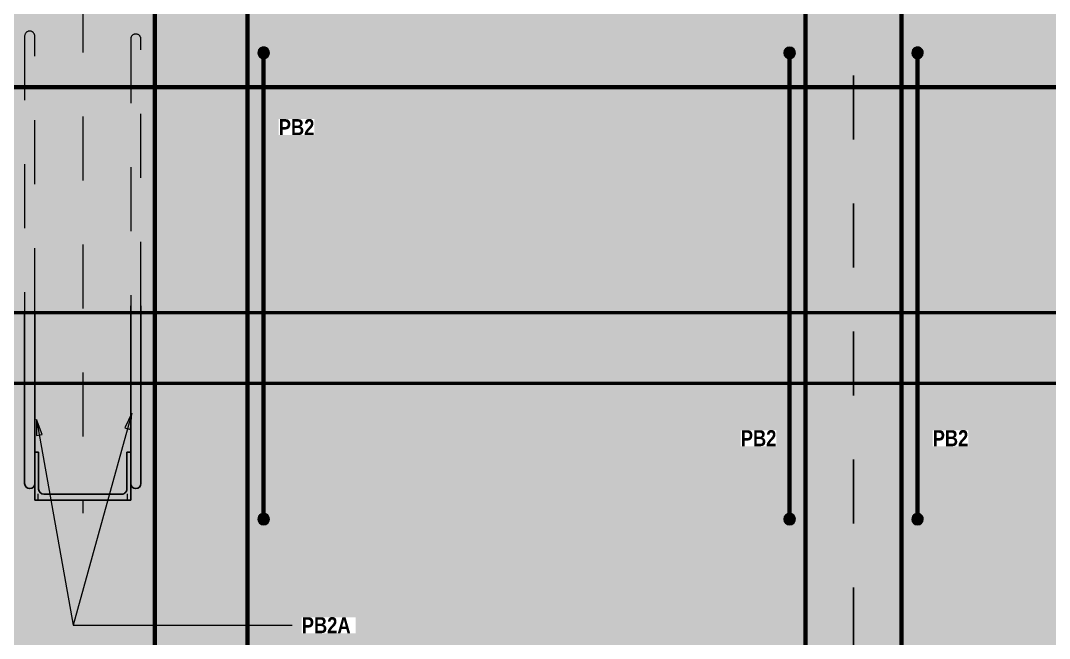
# Model space of a CAD drawing. Header units: metres. Extents: x 3.19 to 12.18, y 1.19 to 4.34.
# Drawn here: x 4.473 to 6.082, y 2.479 to 3.444 of the extents above; entities that cross this region are included whole.
import ezdxf

# ---------------------------------------------------------------- set-up
doc = ezdxf.new("R2010")
doc.units = ezdxf.units.M
doc.linetypes.add('JacobsCenter', pattern=[0.015000000000000001, 0.009000000000000003, -0.0015, 0.003, -0.0015])
doc.linetypes.add('JacobsDash', pattern=[0.0045000000000000005, 0.003, -0.0015])
for name, color, linetype, lineweight in [('D-BDGE', 7, 'Continuous', 13), ('D-BDGE-LINE', 7, 'Continuous', 9), ('D-ENHA-TEXT', 7, 'Continuous', 9)]:
    doc.layers.add(name, color=color, linetype=linetype, lineweight=lineweight)
doc.styles.add('Arial Narrow_B', font='ARIALNB.TTF', dxfattribs={"height": 0.025})

# ---------------------------------------------------------------- blocks, each defined once
blk = doc.blocks.new('B_Det_Reinf_Bar Section_2D - Reo Dot_Scale 10_Section-2703256-DRG-2871121 - ELEVATION - PRECAST MEDIUM PERFORMANCE LEVEL BARRIER TYPE - MPB-02-A')
at = {"layer": 'D-BDGE-LINE'}
blk.add_hatch(color=256, dxfattribs=at).paths.add_polyline_path([(2.571809432083683e-15, -0.008999999999994434), (0.002329371405926597, -0.008693332436596202), (0.00450000000000412, -0.007794228634054894), (0.006363961030683141, -0.006363961030673665), (0.007794228634063963, -0.004499999999994645), (0.008693332436605677, -0.002329371405917392), (0.009000000000004045, 4.872902081842768e-15), (0.008693332436605677, 0.002329371405928492), (0.007794228634063963, 0.004500000000005204), (0.006363961030683546, 0.006363961030683682), (0.00450000000000412, 0.007794228634065182), (0.002329371405926732, 0.00869333243660703), (4.196110126031272e-15, 0.009000000000005264), (-0.002329371405919152, 0.00869333243660676), (-0.004499999999995864, 0.007794228634065182), (-0.006363961030674883, 0.006363961030684223), (-0.007794228634055842, 0.004500000000005474), (-0.008693332436597555, 0.002329371405928221), (-0.008999999999995924, 5.143618864167365e-15), (-0.008693332436597555, -0.002329371405917392), (-0.007794228634055977, -0.004499999999994645), (-0.006363961030674883, -0.006363961030673665), (-0.004499999999995864, -0.007794228634054623), (-0.00232937140591834, -0.008693332436596202)])
for centre, start, end in [((0, 5.273116942094194e-19), 359.9999999999996, 179.9999999999998), ((0, -5.301757367460423e-19), 179.9999999999998, 359.9999999999993)]:
    blk.add_arc(centre, 0.009000000000000006, start, end, dxfattribs=at)
blk = doc.blocks.new('B_Det_Reinf_Bar Section_2D - Reo Dot_Scale 10_Section-5903221-DRG-2871121 - ELEVATION - PRECAST MEDIUM PERFORMANCE LEVEL BARRIER TYPE - MPB-02-A')
at = {"layer": 'D-BDGE-LINE'}
blk.add_hatch(color=256, dxfattribs=at).paths.add_polyline_path([(-1.191153842228232e-14, 0.008999999999995246), (-0.00232937140593526, 0.008693332436596743), (-0.004500000000011972, 0.007794228634055165), (-0.00636396103069072, 0.006363961030674207), (-0.007794228634071408, 0.00449999999999627), (-0.00869333243661407, 0.002329371405917934), (-0.009000000000012031, -4.060751734868973e-15), (-0.00869333243661407, -0.00232937140592768), (-0.007794228634071408, -0.004500000000006286), (-0.00636396103069072, -0.006363961030683682), (-0.004500000000014137, -0.007794228634063828), (-0.002329371405934177, -0.008693332436606489), (-1.191153842228232e-14, -0.009000000000004721), (0.002329371405911437, -0.008693332436606489), (0.004499999999988148, -0.007794228634063557), (0.006363961030666897, -0.006363961030683141), (0.007794228634048668, -0.004500000000004662), (0.008693332436589162, -0.002329371405927138), (0.008999999999988208, -1.028723772833473e-14), (0.008693332436590245, 0.002329371405917934), (0.007794228634048668, 0.004499999999995187), (0.006363961030666897, 0.006363961030674748), (0.004499999999988148, 0.007794228634055165), (0.002329371405911437, 0.008693332436596743)])
for radius, start, end in [(0.009000000000000008, 2.926110306946435e-13, 180.0000000000001), (0.009000000000000006, 180.0000000000001, 359.9999999999996)]:
    blk.add_arc((0, -2.642286556120343e-18), radius, start, end, dxfattribs=at)

msp = doc.modelspace()

# ---------------------------------------------------------------- hatches: boundary and pattern name
at = {"layer": 'D-BDGE-LINE', "true_color": 0xffffff}
h = msp.add_hatch(color=7, dxfattribs=at)
h.paths.add_polyline_path([(8.165503870350335, 2.172432099418926), (8.165503870350335, 3.932432099418929), (3.385503870350329, 3.932432099418929), (3.385503870350329, 2.172432099418926), (7.300379011572486, 2.172432099418926)])
h.paths.add_polyline_path([(8.048259892536034, 2.656198663905486), (8.045930521130112, 2.656505331468885), (8.043759892536034, 2.657404435271427), (8.041895931505355, 2.658834702874807), (8.040465663901974, 2.660698663905488), (8.039566560099432, 2.662869292499564), (8.039259892536034, 2.665198663905483), (8.039566560099432, 2.66752803531141), (8.040465663901973, 2.669698663905483), (8.041895931505355, 2.671562624936166), (8.043759892536034, 2.672992892539548), (8.045930521130112, 2.673891996342088), (8.048259892536034, 2.674198663905486), (8.050589263941957, 2.673891996342088), (8.052759892536034, 2.672992892539547), (8.054623853566714, 2.671562624936165), (8.056054121170094, 2.669698663905486), (8.056953224972636, 2.66752803531141), (8.057259892536035, 2.665198663905485), (8.056953224972636, 2.662869292499564), (8.056054121170094, 2.660698663905487), (8.054623853566714, 2.658834702874808), (8.052759892536034, 2.657404435271427), (8.050589263941959, 2.656505331468885)])
h.paths.add_polyline_path([(7.263259892536027, 2.65619866390549), (7.260930521130104, 2.656505331468887), (7.258759892536025, 2.657404435271429), (7.256895931505347, 2.65883470287481), (7.255465663901967, 2.660698663905488), (7.254566560099424, 2.662869292499566), (7.254259892536027, 2.665198663905489), (7.254566560099424, 2.667528035311412), (7.255465663901966, 2.66969866390549), (7.256895931505347, 2.671562624936168), (7.258759892536025, 2.67299289253955), (7.260930521130102, 2.67389199634209), (7.263259892536027, 2.674198663905488), (7.265589263941949, 2.67389199634209), (7.267759892536025, 2.672992892539549), (7.269623853566705, 2.671562624936168), (7.271054121170086, 2.669698663905489), (7.271953224972629, 2.667528035311415), (7.272259892536026, 2.665198663905489), (7.271953224972629, 2.662869292499566), (7.271054121170086, 2.660698663905489), (7.269623853566703, 2.658834702874808), (7.267759892536025, 2.657404435271429), (7.26558926394195, 2.656505331468887)])
h.paths.add_polyline_path([(6.697747848164644, 2.65619866390549), (6.695418476758721, 2.656505331468888), (6.693247848164644, 2.657404435271429), (6.691383887133965, 2.658834702874812), (6.689953619530583, 2.660698663905489), (6.689054515728042, 2.662869292499566), (6.688747848164644, 2.665198663905485), (6.689054515728042, 2.667528035311412), (6.689953619530583, 2.66969866390549), (6.691383887133967, 2.671562624936171), (6.693247848164644, 2.67299289253955), (6.695418476758721, 2.673891996342091), (6.697747848164644, 2.67419866390549), (6.700077219570566, 2.673891996342092), (6.702247848164645, 2.67299289253955), (6.704111809195323, 2.671562624936169), (6.705542076798705, 2.66969866390549), (6.706441180601247, 2.667528035311412), (6.706747848164644, 2.665198663905489), (6.706441180601247, 2.662869292499566), (6.705542076798706, 2.660698663905492), (6.704111809195323, 2.65883470287481), (6.702247848164645, 2.657404435271429), (6.700077219570567, 2.656505331468888)])
h.paths.add_polyline_path([(5.875503870350338, 2.656198663905492), (5.873174498944415, 2.656505331468891), (5.871003870350337, 2.657404435271432), (5.869139909319658, 2.658834702874813), (5.867709641716277, 2.660698663905493), (5.866810537913735, 2.662869292499569), (5.866503870350337, 2.665198663905493), (5.866810537913735, 2.667528035311415), (5.867709641716278, 2.669698663905493), (5.869139909319658, 2.671562624936171), (5.871003870350337, 2.672992892539552), (5.873174498944415, 2.673891996342094), (5.875503870350338, 2.674198663905492), (5.87783324175626, 2.673891996342094), (5.880003870350336, 2.672992892539552), (5.881867831381016, 2.671562624936171), (5.883298098984397, 2.669698663905492), (5.884197202786939, 2.667528035311413), (5.884503870350336, 2.665198663905491), (5.884197202786939, 2.662869292499569), (5.883298098984397, 2.660698663905492), (5.881867831381016, 2.658834702874814), (5.880003870350336, 2.657404435271433), (5.87783324175626, 2.656505331468891)])
h.paths.add_polyline_path([(5.675503870350333, 2.656198663905492), (5.673174498944411, 2.656505331468891), (5.671003870350334, 2.657404435271432), (5.669139909319655, 2.658834702874813), (5.667709641716273, 2.660698663905492), (5.666810537913732, 2.662869292499569), (5.666503870350333, 2.665198663905491), (5.666810537913732, 2.667528035311415), (5.667709641716273, 2.669698663905492), (5.669139909319656, 2.671562624936173), (5.671003870350334, 2.672992892539552), (5.673174498944411, 2.673891996342094), (5.675503870350333, 2.674198663905492), (5.677833241756256, 2.673891996342094), (5.680003870350334, 2.672992892539552), (5.681867831381012, 2.671562624936171), (5.683298098984394, 2.669698663905492), (5.684197202786934, 2.667528035311416), (5.684503870350333, 2.665198663905493), (5.684197202786935, 2.662869292499569), (5.683298098984394, 2.660698663905493), (5.681867831381012, 2.658834702874813), (5.680003870350334, 2.657404435271432), (5.677833241756256, 2.656505331468891)])
h.paths.add_polyline_path([(4.853259892536028, 2.656198663905497), (4.850930521130106, 2.656505331468895), (4.848759892536028, 2.657404435271437), (4.846895931505349, 2.658834702874818), (4.845465663901968, 2.660698663905497), (4.844566560099427, 2.662869292499574), (4.844259892536028, 2.665198663905497), (4.844566560099427, 2.66752803531142), (4.845465663901969, 2.669698663905498), (4.846895931505349, 2.671562624936176), (4.848759892536028, 2.672992892539557), (4.850930521130105, 2.673891996342099), (4.853259892536028, 2.674198663905496), (4.855589263941951, 2.673891996342098), (4.857759892536028, 2.672992892539557), (4.859623853566706, 2.671562624936176), (4.861054121170088, 2.669698663905497), (4.86195322497263, 2.667528035311421), (4.862259892536028, 2.665198663905497), (4.86195322497263, 2.662869292499574), (4.861054121170088, 2.660698663905497), (4.859623853566707, 2.658834702874819), (4.857759892536028, 2.657404435271437), (4.855589263941952, 2.656505331468896)])
h.paths.add_polyline_path([(4.287747848164646, 2.656198663905498), (4.285418476758723, 2.656505331468896), (4.283247848164646, 2.657404435271437), (4.281383887133967, 2.658834702874819), (4.279953619530587, 2.660698663905498), (4.279054515728045, 2.662869292499574), (4.278747848164646, 2.665198663905496), (4.279054515728045, 2.66752803531142), (4.279953619530587, 2.669698663905497), (4.281383887133967, 2.671562624936176), (4.283247848164646, 2.672992892539558), (4.285418476758723, 2.673891996342099), (4.287747848164646, 2.674198663905497), (4.290077219570569, 2.673891996342099), (4.292247848164647, 2.672992892539557), (4.294111809195325, 2.671562624936176), (4.295542076798705, 2.669698663905498), (4.296441180601247, 2.667528035311422), (4.296747848164646, 2.665198663905499), (4.296441180601247, 2.662869292499574), (4.295542076798707, 2.660698663905498), (4.294111809195325, 2.658834702874818), (4.292247848164647, 2.657404435271437), (4.290077219570567, 2.656505331468896)])
h.paths.add_polyline_path([(3.533259892536029, 2.6561986639055), (3.530930521130107, 2.656505331468899), (3.528759892536029, 2.65740443527144), (3.52689593150535, 2.658834702874821), (3.525465663901969, 2.660698663905499), (3.524566560099428, 2.662869292499578), (3.524259892536029, 2.6651986639055), (3.524566560099428, 2.667528035311423), (3.525465663901969, 2.6696986639055), (3.52689593150535, 2.671562624936179), (3.528759892536029, 2.67299289253956), (3.530930521130106, 2.673891996342102), (3.533259892536029, 2.6741986639055), (3.535589263941952, 2.673891996342102), (3.537759892536029, 2.67299289253956), (3.539623853566709, 2.671562624936179), (3.541054121170089, 2.6696986639055), (3.541953224972631, 2.667528035311423), (3.542259892536029, 2.6651986639055), (3.541953224972631, 2.662869292499578), (3.541054121170089, 2.6606986639055), (3.539623853566706, 2.65883470287482), (3.537759892536029, 2.65740443527144), (3.535589263941953, 2.656505331468899)])
h.paths.add_polyline_path([(8.048259892536034, 3.38491487048629), (8.04593052113011, 3.385221538049689), (8.043759892536034, 3.38612064185223), (8.041895931505355, 3.387550909455611), (8.040465663901974, 3.389414870486292), (8.039566560099432, 3.391585499080367), (8.039259892536034, 3.393914870486293), (8.039566560099432, 3.396244241892213), (8.040465663901974, 3.39841487048629), (8.041895931505355, 3.400278831516969), (8.043759892536034, 3.40170909912035), (8.045930521130114, 3.402608202922892), (8.048259892536034, 3.40291487048629), (8.050589263941957, 3.402608202922892), (8.052759892536034, 3.40170909912035), (8.054623853566714, 3.40027883151697), (8.056054121170094, 3.39841487048629), (8.056953224972636, 3.396244241892213), (8.057259892536035, 3.393914870486289), (8.056953224972636, 3.391585499080367), (8.056054121170094, 3.38941487048629), (8.054623853566714, 3.387550909455611), (8.052759892536034, 3.38612064185223), (8.050589263941959, 3.385221538049689)])
h.paths.add_polyline_path([(7.263259892536029, 3.384914870486292), (7.260930521130105, 3.385221538049691), (7.258759892536028, 3.386120641852232), (7.25689593150535, 3.387550909455613), (7.255465663901969, 3.389414870486292), (7.254566560099427, 3.391585499080369), (7.254259892536028, 3.393914870486292), (7.254566560099427, 3.396244241892215), (7.255465663901968, 3.398414870486292), (7.25689593150535, 3.400278831516971), (7.258759892536028, 3.401709099120351), (7.260930521130105, 3.402608202922893), (7.263259892536029, 3.402914870486292), (7.265589263941952, 3.402608202922893), (7.267759892536029, 3.401709099120352), (7.269623853566707, 3.400278831516972), (7.271054121170089, 3.398414870486292), (7.271953224972631, 3.396244241892213), (7.272259892536029, 3.39391487048629), (7.271953224972631, 3.391585499080369), (7.271054121170089, 3.389414870486292), (7.26962385356671, 3.387550909455615), (7.267759892536029, 3.386120641852233), (7.26558926394195, 3.385221538049691)])
h.paths.add_polyline_path([(6.697747848164644, 3.384914870486293), (6.695418476758721, 3.385221538049691), (6.693247848164643, 3.386120641852233), (6.691383887133965, 3.387550909455612), (6.689953619530583, 3.389414870486292), (6.689054515728042, 3.39158549908037), (6.688747848164644, 3.393914870486288), (6.689054515728042, 3.396244241892215), (6.689953619530583, 3.398414870486292), (6.691383887133965, 3.400278831516973), (6.693247848164643, 3.401709099120353), (6.695418476758721, 3.402608202922894), (6.697747848164644, 3.402914870486292), (6.700077219570566, 3.402608202922894), (6.702247848164643, 3.401709099120353), (6.704111809195323, 3.400278831516972), (6.705542076798704, 3.398414870486292), (6.706441180601245, 3.396244241892215), (6.706747848164643, 3.393914870486292), (6.706441180601245, 3.39158549908037), (6.705542076798704, 3.389414870486292), (6.704111809195323, 3.387550909455613), (6.702247848164643, 3.386120641852233), (6.700077219570566, 3.385221538049691)])
h.paths.add_polyline_path([(5.875503870350338, 3.384914870486296), (5.873174498944414, 3.385221538049694), (5.871003870350337, 3.386120641852236), (5.869139909319658, 3.387550909455617), (5.867709641716277, 3.389414870486297), (5.866810537913735, 3.391585499080373), (5.866503870350337, 3.393914870486297), (5.866810537913735, 3.396244241892219), (5.867709641716277, 3.398414870486295), (5.869139909319658, 3.400278831516975), (5.871003870350337, 3.401709099120356), (5.873174498944414, 3.402608202922897), (5.875503870350338, 3.402914870486295), (5.87783324175626, 3.402608202922897), (5.880003870350336, 3.401709099120356), (5.881867831381016, 3.400278831516975), (5.883298098984397, 3.398414870486295), (5.884197202786939, 3.396244241892219), (5.884503870350336, 3.393914870486295), (5.884197202786939, 3.391585499080373), (5.883298098984397, 3.389414870486296), (5.881867831381016, 3.387550909455617), (5.880003870350336, 3.386120641852236), (5.877833241756261, 3.385221538049694)])
h.paths.add_polyline_path([(5.675503870350336, 3.384914870486296), (5.673174498944412, 3.385221538049694), (5.671003870350336, 3.386120641852236), (5.669139909319656, 3.387550909455617), (5.667709641716275, 3.389414870486296), (5.666810537913733, 3.391585499080373), (5.666503870350335, 3.393914870486294), (5.666810537913733, 3.396244241892219), (5.667709641716275, 3.398414870486295), (5.669139909319656, 3.400278831516975), (5.671003870350336, 3.401709099120356), (5.673174498944412, 3.402608202922897), (5.675503870350336, 3.402914870486295), (5.677833241756257, 3.402608202922897), (5.680003870350335, 3.401709099120356), (5.681867831381014, 3.400278831516975), (5.683298098984396, 3.398414870486295), (5.684197202786938, 3.396244241892219), (5.684503870350335, 3.393914870486297), (5.684197202786938, 3.391585499080373), (5.683298098984395, 3.389414870486295), (5.681867831381014, 3.387550909455617), (5.680003870350335, 3.386120641852236), (5.677833241756258, 3.385221538049694)])
h.paths.add_polyline_path([(4.85325989253603, 3.3849148704863), (4.850930521130108, 3.385221538049697), (4.848759892536029, 3.386120641852239), (4.846895931505351, 3.38755090945562), (4.84546566390197, 3.389414870486299), (4.844566560099429, 3.391585499080376), (4.84425989253603, 3.393914870486301), (4.844566560099429, 3.396244241892222), (4.845465663901969, 3.398414870486298), (4.846895931505351, 3.400278831516979), (4.848759892536029, 3.401709099120359), (4.850930521130108, 3.402608202922901), (4.85325989253603, 3.402914870486299), (4.855589263941953, 3.402608202922901), (4.85775989253603, 3.401709099120359), (4.859623853566709, 3.400278831516979), (4.86105412117009, 3.398414870486299), (4.861953224972631, 3.396244241892222), (4.86225989253603, 3.393914870486299), (4.861953224972631, 3.391585499080376), (4.86105412117009, 3.389414870486299), (4.85962385356671, 3.387550909455622), (4.85775989253603, 3.386120641852239), (4.855589263941954, 3.385221538049697)])
h.paths.add_polyline_path([(4.287747848164646, 3.384914870486301), (4.285418476758723, 3.385221538049699), (4.283247848164645, 3.38612064185224), (4.281383887133967, 3.387550909455621), (4.279953619530586, 3.3894148704863), (4.279054515728044, 3.391585499080378), (4.278747848164645, 3.393914870486301), (4.279054515728044, 3.396244241892222), (4.279953619530586, 3.3984148704863), (4.281383887133967, 3.400278831516979), (4.283247848164645, 3.40170909912036), (4.285418476758723, 3.402608202922902), (4.287747848164646, 3.4029148704863), (4.290077219570568, 3.402608202922902), (4.292247848164645, 3.40170909912036), (4.294111809195324, 3.400278831516979), (4.295542076798705, 3.398414870486301), (4.296441180601247, 3.396244241892224), (4.296747848164645, 3.393914870486301), (4.296441180601247, 3.391585499080378), (4.295542076798704, 3.389414870486299), (4.294111809195324, 3.387550909455621), (4.292247848164645, 3.38612064185224), (4.290077219570568, 3.385221538049699)])
h.paths.add_polyline_path([(3.533259892536029, 3.384914870486304), (3.530930521130108, 3.385221538049702), (3.528759892536029, 3.386120641852243), (3.52689593150535, 3.387550909455624), (3.525465663901969, 3.389414870486303), (3.524566560099428, 3.391585499080381), (3.524259892536029, 3.393914870486303), (3.524566560099428, 3.396244241892226), (3.525465663901969, 3.398414870486303), (3.52689593150535, 3.400278831516983), (3.528759892536029, 3.401709099120363), (3.530930521130107, 3.402608202922905), (3.533259892536029, 3.402914870486303), (3.535589263941952, 3.402608202922905), (3.537759892536029, 3.401709099120363), (3.539623853566708, 3.400278831516982), (3.541054121170089, 3.398414870486303), (3.541953224972631, 3.396244241892226), (3.542259892536029, 3.393914870486304), (3.541953224972631, 3.391585499080381), (3.541054121170089, 3.389414870486304), (3.539623853566709, 3.387550909455625), (3.537759892536029, 3.386120641852243), (3.535589263941952, 3.385221538049702)])
h.paths.add_polyline_path([(8.132003870350335, 3.654172198370426), (8.129674498944413, 3.654478865933824), (8.127503870350337, 3.655377969736365), (8.125639909319657, 3.656808237339746), (8.124209641716275, 3.658672198370426), (8.123310537913733, 3.660842826964503), (8.123003870350336, 3.663172198370431), (8.123310537913733, 3.665501569776346), (8.124209641716275, 3.667672198370425), (8.125639909319657, 3.669536159401104), (8.127503870350338, 3.670966427004487), (8.129674498944413, 3.671865530807027), (8.132003870350335, 3.672172198370425), (8.134333241756257, 3.671865530807027), (8.136503870350339, 3.670966427004485), (8.138367831381014, 3.669536159401105), (8.139798098984395, 3.667672198370427), (8.140697202786935, 3.665501569776354), (8.141003870350335, 3.663172198370425), (8.140697202786939, 3.660842826964503), (8.139798098984395, 3.658672198370425), (8.138367831381014, 3.656808237339746), (8.136503870350335, 3.655377969736366), (8.13433324175626, 3.654478865933824)])
h.paths.add_polyline_path([(3.41400387035033, 3.654172198370433), (3.411674498944407, 3.654478865933832), (3.40950387035033, 3.655377969736373), (3.40763990931965, 3.656808237339754), (3.40620964171627, 3.658672198370433), (3.405310537913728, 3.66084282696451), (3.40500387035033, 3.663172198370434), (3.405310537913728, 3.665501569776356), (3.40620964171627, 3.667672198370434), (3.407639909319651, 3.669536159401112), (3.40950387035033, 3.670966427004493), (3.411674498944407, 3.671865530807035), (3.41400387035033, 3.672172198370434), (3.416333241756253, 3.671865530807035), (3.41850387035033, 3.670966427004493), (3.420367831381009, 3.669536159401112), (3.42179809898439, 3.667672198370433), (3.422697202786931, 3.665501569776356), (3.42300387035033, 3.663172198370434), (3.422697202786931, 3.66084282696451), (3.42179809898439, 3.658672198370433), (3.420367831381009, 3.656808237339754), (3.41850387035033, 3.655377969736373), (3.416333241756253, 3.654478865933832)])
h.paths.add_polyline_path([(8.023259892536034, 3.874045803049846), (8.02093052113011, 3.874352470613245), (8.018759892536032, 3.875251574415786), (8.016895931505355, 3.876681842019167), (8.015465663901972, 3.878545803049846), (8.014566560099432, 3.880716431643924), (8.014259892536034, 3.883045803049846), (8.014566560099432, 3.88537517445577), (8.015465663901972, 3.887545803049848), (8.016895931505355, 3.889409764080526), (8.018759892536032, 3.890840031683907), (8.02093052113011, 3.891739135486448), (8.023259892536034, 3.892045803049846), (8.025589263941956, 3.891739135486448), (8.027759892536034, 3.890840031683907), (8.029623853566713, 3.889409764080526), (8.031054121170094, 3.887545803049846), (8.031953224972636, 3.885375174455765), (8.032259892536032, 3.883045803049846), (8.031953224972636, 3.880716431643924), (8.031054121170094, 3.878545803049847), (8.029623853566713, 3.876681842019168), (8.027759892536034, 3.875251574415786), (8.025589263941958, 3.874352470613245)])
h.paths.add_polyline_path([(7.238259892536028, 3.874045803049848), (7.235930521130106, 3.874352470613247), (7.233759892536028, 3.875251574415788), (7.231895931505349, 3.87668184201917), (7.230465663901969, 3.878545803049848), (7.229566560099426, 3.880716431643926), (7.229259892536028, 3.883045803049845), (7.229566560099426, 3.885375174455771), (7.230465663901969, 3.887545803049848), (7.231895931505349, 3.889409764080527), (7.233759892536028, 3.890840031683908), (7.235930521130106, 3.89173913548645), (7.238259892536028, 3.892045803049848), (7.240589263941951, 3.89173913548645), (7.242759892536029, 3.890840031683908), (7.244623853566707, 3.889409764080527), (7.246054121170088, 3.887545803049848), (7.24695322497263, 3.885375174455774), (7.247259892536028, 3.883045803049847), (7.24695322497263, 3.880716431643926), (7.246054121170088, 3.878545803049848), (7.244623853566709, 3.876681842019171), (7.242759892536029, 3.875251574415788), (7.240589263941951, 3.874352470613247)])
h.paths.add_polyline_path([(7.093003870350336, 3.874045803049849), (7.090674498944413, 3.874352470613247), (7.088503870350336, 3.875251574415789), (7.086639909319657, 3.87668184201917), (7.085209641716276, 3.878545803049851), (7.084310537913734, 3.880716431643926), (7.084003870350336, 3.883045803049845), (7.084310537913733, 3.885375174455772), (7.085209641716276, 3.88754580304985), (7.086639909319657, 3.889409764080528), (7.088503870350336, 3.89084003168391), (7.090674498944413, 3.89173913548645), (7.093003870350336, 3.89204580304985), (7.09533324175626, 3.89173913548645), (7.097503870350337, 3.890840031683909), (7.099367831381015, 3.889409764080529), (7.100798098984396, 3.887545803049849), (7.101697202786938, 3.885375174455773), (7.102003870350336, 3.883045803049848), (7.101697202786938, 3.880716431643926), (7.100798098984396, 3.878545803049849), (7.099367831381015, 3.87668184201917), (7.097503870350337, 3.875251574415789), (7.09533324175626, 3.874352470613248)])
h.paths.add_polyline_path([(6.722747848164645, 3.874045803049849), (6.720418476758722, 3.874352470613247), (6.718247848164646, 3.875251574415789), (6.716383887133964, 3.876681842019171), (6.714953619530585, 3.878545803049849), (6.714054515728042, 3.880716431643926), (6.713747848164645, 3.88304580304985), (6.714054515728042, 3.885375174455772), (6.714953619530585, 3.887545803049849), (6.716383887133968, 3.889409764080531), (6.718247848164645, 3.89084003168391), (6.720418476758722, 3.89173913548645), (6.722747848164645, 3.89204580304985), (6.725077219570567, 3.89173913548645), (6.727247848164645, 3.89084003168391), (6.729111809195324, 3.889409764080528), (6.730542076798706, 3.887545803049849), (6.731441180601247, 3.885375174455772), (6.731747848164645, 3.883045803049848), (6.731441180601247, 3.880716431643926), (6.730542076798706, 3.878545803049849), (6.729111809195324, 3.87668184201917), (6.727247848164645, 3.875251574415789), (6.725077219570567, 3.874352470613247)])
h.paths.add_polyline_path([(6.868003870350336, 3.87404580304985), (6.865674498944414, 3.874352470613248), (6.863503870350337, 3.87525157441579), (6.861639909319658, 3.87668184201917), (6.860209641716277, 3.878545803049851), (6.859310537913734, 3.880716431643927), (6.859003870350336, 3.883045803049849), (6.859310537913734, 3.885375174455773), (6.860209641716277, 3.88754580304985), (6.861639909319656, 3.889409764080529), (6.863503870350336, 3.89084003168391), (6.865674498944414, 3.891739135486452), (6.868003870350336, 3.89204580304985), (6.870333241756258, 3.891739135486452), (6.872503870350336, 3.89084003168391), (6.874367831381015, 3.889409764080529), (6.875798098984395, 3.88754580304985), (6.876697202786938, 3.885375174455773), (6.877003870350335, 3.883045803049849), (6.876697202786938, 3.880716431643927), (6.875798098984395, 3.878545803049851), (6.874367831381015, 3.876681842019171), (6.872503870350336, 3.87525157441579), (6.870333241756258, 3.874352470613248)])
h.paths.add_polyline_path([(5.700503870350334, 3.874045803049853), (5.698174498944412, 3.874352470613251), (5.696003870350337, 3.875251574415792), (5.694139909319656, 3.876681842019173), (5.692709641716275, 3.878545803049853), (5.691810537913732, 3.880716431643929), (5.691503870350335, 3.883045803049856), (5.691810537913732, 3.885375174455775), (5.692709641716275, 3.887545803049853), (5.694139909319655, 3.889409764080531), (5.696003870350335, 3.890840031683913), (5.698174498944412, 3.891739135486454), (5.700503870350334, 3.892045803049853), (5.702833241756258, 3.891739135486454), (5.705003870350335, 3.890840031683913), (5.706867831381013, 3.889409764080531), (5.708298098984395, 3.887545803049852), (5.709197202786936, 3.885375174455775), (5.709503870350334, 3.883045803049854), (5.709197202786936, 3.880716431643929), (5.708298098984395, 3.878545803049853), (5.706867831381013, 3.876681842019174), (5.705003870350335, 3.875251574415793), (5.702833241756255, 3.874352470613251)])
h.paths.add_polyline_path([(5.850503870350337, 3.874045803049853), (5.848174498944416, 3.874352470613251), (5.846003870350338, 3.875251574415793), (5.844139909319659, 3.876681842019174), (5.842709641716276, 3.878545803049854), (5.841810537913736, 3.88071643164393), (5.841503870350338, 3.883045803049854), (5.841810537913736, 3.885375174455775), (5.842709641716278, 3.887545803049852), (5.844139909319659, 3.889409764080531), (5.846003870350338, 3.890840031683912), (5.848174498944416, 3.891739135486454), (5.850503870350337, 3.892045803049853), (5.85283324175626, 3.891739135486454), (5.855003870350338, 3.890840031683912), (5.856867831381017, 3.889409764080531), (5.858298098984397, 3.887545803049853), (5.859197202786939, 3.885375174455775), (5.859503870350337, 3.883045803049852), (5.859197202786939, 3.88071643164393), (5.858298098984397, 3.878545803049853), (5.856867831381018, 3.876681842019174), (5.855003870350338, 3.875251574415792), (5.85283324175626, 3.874352470613251)])
h.paths.add_polyline_path([(4.82825989253603, 3.874045803049856), (4.825930521130108, 3.874352470613254), (4.823759892536031, 3.875251574415796), (4.821895931505352, 3.876681842019177), (4.82046566390197, 3.878545803049856), (4.819566560099429, 3.880716431643934), (4.819259892536031, 3.883045803049854), (4.819566560099429, 3.885375174455779), (4.820465663901972, 3.887545803049857), (4.821895931505352, 3.889409764080535), (4.823759892536031, 3.890840031683915), (4.825930521130108, 3.891739135486457), (4.82825989253603, 3.892045803049856), (4.830589263941953, 3.891739135486457), (4.83275989253603, 3.890840031683916), (4.83462385356671, 3.889409764080535), (4.836054121170091, 3.887545803049856), (4.836953224972632, 3.885375174455779), (4.83725989253603, 3.883045803049856), (4.836953224972632, 3.880716431643934), (4.836054121170091, 3.878545803049856), (4.834623853566709, 3.876681842019177), (4.83275989253603, 3.875251574415796), (4.830589263941953, 3.874352470613254)])
h.paths.add_polyline_path([(4.458003870350338, 3.874045803049857), (4.455674498944415, 3.874352470613255), (4.453503870350338, 3.875251574415797), (4.45163990931966, 3.876681842019178), (4.450209641716278, 3.878545803049857), (4.449310537913736, 3.880716431643934), (4.449003870350338, 3.883045803049857), (4.449310537913736, 3.885375174455779), (4.450209641716278, 3.887545803049857), (4.451639909319659, 3.889409764080536), (4.453503870350339, 3.890840031683917), (4.455674498944415, 3.891739135486458), (4.458003870350338, 3.892045803049857), (4.460333241756261, 3.891739135486458), (4.462503870350338, 3.890840031683916), (4.464367831381017, 3.889409764080536), (4.465798098984399, 3.887545803049856), (4.466697202786939, 3.885375174455779), (4.467003870350339, 3.883045803049856), (4.466697202786939, 3.880716431643934), (4.465798098984398, 3.878545803049857), (4.464367831381017, 3.876681842019178), (4.462503870350338, 3.875251574415797), (4.460333241756261, 3.874352470613255)])
h.paths.add_polyline_path([(4.683003870350338, 3.874045803049857), (4.680674498944415, 3.874352470613255), (4.678503870350338, 3.875251574415797), (4.676639909319659, 3.876681842019178), (4.675209641716278, 3.878545803049857), (4.674310537913737, 3.880716431643934), (4.674003870350337, 3.883045803049856), (4.674310537913737, 3.885375174455779), (4.675209641716278, 3.887545803049857), (4.676639909319659, 3.889409764080536), (4.678503870350338, 3.890840031683916), (4.680674498944415, 3.891739135486458), (4.683003870350338, 3.892045803049857), (4.685333241756261, 3.891739135486458), (4.687503870350338, 3.890840031683916), (4.689367831381016, 3.889409764080536), (4.690798098984398, 3.887545803049857), (4.69169720278694, 3.88537517445578), (4.692003870350338, 3.883045803049855), (4.69169720278694, 3.880716431643934), (4.690798098984398, 3.878545803049857), (4.689367831381016, 3.876681842019178), (4.687503870350338, 3.875251574415797), (4.685333241756262, 3.874352470613255)])
h.paths.add_polyline_path([(4.312747848164647, 3.874045803049857), (4.310418476758723, 3.874352470613255), (4.308247848164647, 3.875251574415797), (4.306383887133967, 3.876681842019178), (4.304953619530586, 3.878545803049857), (4.304054515728045, 3.880716431643934), (4.303747848164647, 3.883045803049857), (4.304054515728045, 3.88537517445578), (4.304953619530586, 3.887545803049857), (4.306383887133967, 3.889409764080536), (4.308247848164647, 3.890840031683917), (4.310418476758723, 3.891739135486458), (4.312747848164647, 3.892045803049857), (4.315077219570569, 3.891739135486458), (4.317247848164646, 3.890840031683916), (4.319111809195326, 3.889409764080536), (4.320542076798706, 3.887545803049858), (4.321441180601248, 3.88537517445578), (4.321747848164646, 3.883045803049856), (4.321441180601248, 3.880716431643934), (4.320542076798706, 3.878545803049856), (4.319111809195326, 3.876681842019178), (4.317247848164646, 3.875251574415798), (4.315077219570569, 3.874352470613255)])
h.paths.add_polyline_path([(3.50825989253603, 3.87404580304986), (3.505930521130107, 3.874352470613259), (3.50375989253603, 3.8752515744158), (3.50189593150535, 3.876681842019182), (3.50046566390197, 3.87854580304986), (3.499566560099428, 3.880716431643938), (3.499259892536029, 3.88304580304986), (3.499566560099428, 3.885375174455783), (3.50046566390197, 3.88754580304986), (3.50189593150535, 3.889409764080539), (3.50375989253603, 3.89084003168392), (3.505930521130106, 3.891739135486461), (3.50825989253603, 3.89204580304986), (3.510589263941952, 3.891739135486462), (3.512759892536029, 3.89084003168392), (3.514623853566708, 3.889409764080539), (3.516054121170089, 3.88754580304986), (3.516953224972631, 3.885375174455783), (3.517259892536029, 3.88304580304986), (3.516953224972631, 3.880716431643938), (3.516054121170089, 3.87854580304986), (3.514623853566708, 3.876681842019182), (3.512759892536029, 3.8752515744158), (3.510589263941952, 3.874352470613259)])
at = {"layer": 'D-ENHA-TEXT'}
for points in [[(4.647388738326439, 2.830866733865937), (4.636465499967461, 2.807951348939397), (4.64496177508236, 2.80559734819888)], [(4.498228584292774, 2.821223083219473), (4.49827759850894, 2.795837465240287), (4.506957035289672, 2.797385169179579)]]:
    msp.add_hatch(color=256, dxfattribs=at).paths.add_polyline_path(points)

# ---------------------------------------------------------------- linework, layer by layer
at = {"layer": 'D-BDGE', "linetype": 'JacobsCenter', "lineweight": 25}
msp.add_line((5.775503870350327, 1.858334265813729), (5.77550387035033, 4.312632099418929), dxfattribs=at)
at = {"layer": 'D-BDGE', "linetype": 'JacobsCenter', "lineweight": 18}
msp.add_line((4.570503870350333, 4.294549072374633), (4.57050387035033, 2.674549072374633), dxfattribs=at)
at = {"layer": 'D-BDGE', "lineweight": 70}
for p, q in [((4.683003870350332, 3.874045803049852), (4.683003870350329, 2.217432099418926)), ((4.828259892536024, 3.874045803049851), (4.828259892536021, 2.217432099418926)), ((5.700503870350326, 3.874045803049848), (5.700503870350325, 2.217432099418923)), ((5.85050387035033, 3.874045803049848), (5.850503870350328, 2.217432099418923)), ((4.853259892536024, 3.384914870486296), (4.853259892536022, 2.674198663905493)), ((5.675503870350328, 3.384914870486292), (5.675503870350327, 2.674198663905489)), ((5.875503870350329, 3.384914870486292), (5.875503870350328, 2.674198663905489)), ((3.433003870350325, 3.340058494739497), (8.113003870350326, 3.340058494739482))]:
    msp.add_line(p, q, dxfattribs=at)
at = {"layer": 'D-BDGE', "color": 8, "linetype": 'JacobsDash', "lineweight": 18, "true_color": 0x808080}
for p, q in [((4.479581188679787, 3.419919885441046), (4.479581188679786, 2.988583899045074)), ((4.495581188679786, 2.988583899045075), (4.495581188679787, 3.419919885441046)), ((4.645426552020877, 3.415319885441049), (4.645426552020877, 2.998583899045068)), ((4.661426552020876, 2.998583899045068), (4.661426552020877, 3.415319885441049))]:
    msp.add_line(p, q, dxfattribs=at)
at = {"layer": 'D-BDGE', "lineweight": 25}
for p, q in [((4.645426552020877, 2.998583899045068), (4.645426552020876, 2.721006933223836)), ((4.661426552020876, 2.721006933223836), (4.661426552020876, 2.998583899045068)), ((4.479581188679786, 2.988583899045074), (4.479581188679786, 2.721006933223832)), ((4.495581188679785, 2.721006933223832), (4.495581188679786, 2.988583899045074)), ((4.501503870350333, 2.769848486445505), (4.495503870350332, 2.769848486445505)), ((4.495503870350332, 2.769848486445505), (4.495503870350332, 2.694848486445505)), ((4.501503870350333, 2.712348486445499), (4.501503870350333, 2.769848486445505)), ((4.645503870350334, 2.769848486445505), (4.639503870350334, 2.769848486445505)), ((4.639503870350334, 2.769848486445505), (4.639503870350334, 2.712348486445499)), ((4.645503870350334, 2.694848486445505), (4.645503870350334, 2.769848486445505)), ((4.631503870350333, 2.704348486445505), (4.509503870350333, 2.704348486445505)), ((4.495503870350332, 2.694848486445505), (4.645503870350334, 2.694848486445505))]:
    msp.add_line(p, q, dxfattribs=at)
at = {"layer": 'D-BDGE', "lineweight": 50}
for p, q in [((8.165503870350326, 2.987432099418916), (3.385503870350326, 2.987432099418932)), ((8.165503870350326, 2.987432099418916), (3.385503870350326, 2.987432099418932)), ((8.165503870350324, 2.877432099418916), (3.385503870350324, 2.877432099418931))]:
    msp.add_line(p, q, dxfattribs=at)
at = {"layer": 'D-BDGE', "color": 7, "lineweight": 9, "true_color": 0xffffff}
for p, q in [((4.500503870350334, 2.704848486445505), (4.500503870350334, 2.694848486445506)), ((4.640503870350334, 2.694848486445505), (4.640503870350334, 2.704848486445505))]:
    msp.add_line(p, q, dxfattribs=at)
at = {"layer": 'D-BDGE', "color": 8, "linetype": 'JacobsDash', "lineweight": 18, "true_color": 0x808080}
for centre, radius in [((4.487581188679788, 3.419919885441046), 0.008000000000000007), ((4.653426552020877, 3.415319885441049), 0.007999999999999119)]:
    msp.add_arc(centre, radius, 0, 180, dxfattribs=at)
at = {"layer": 'D-BDGE', "lineweight": 25}
for centre, start, end in [((4.487581188679786, 2.721006933223832), 180, 0), ((4.653426552020877, 2.721006933223836), 180, 0), ((4.509503870350333, 2.712348486445499), 180, 269.9999999999996), ((4.631503870350333, 2.712348486445499), 269.9999999999996, 0)]:
    msp.add_arc(centre, 0.008000000000000007, start, end, dxfattribs=at)
at = {"layer": 'D-ENHA-TEXT'}
for p, q in [((4.647388738326439, 2.830866733865937), (4.555590560572239, 2.499540341387835)), ((4.647388738326439, 2.830866733865937), (4.636465499967461, 2.807951348939397)), ((4.64496177508236, 2.80559734819888), (4.647388738326439, 2.830866733865937)), ((4.498228584292774, 2.821223083219473), (4.49827759850894, 2.795837465240287)), ((4.506957035289672, 2.797385169179579), (4.498228584292774, 2.821223083219473)), ((4.498228584292774, 2.821223083219473), (4.555590560572239, 2.499540341387835)), ((4.636465499967461, 2.807951348939397), (4.64496177508236, 2.80559734819888)), ((4.49827759850894, 2.795837465240287), (4.506957035289672, 2.797385169179579)), ((4.555590560572239, 2.499540341387835), (4.897819520044218, 2.499540341387835)), ((4.555590560572239, 2.499540341387835), (4.897819520044218, 2.499540341387835))]:
    msp.add_line(p, q, dxfattribs=at)

# ---------------------------------------------------------------- block references
at = {"layer": 'D-BDGE-LINE'}
for p in [(4.853259892536024, 3.393914870486295), (5.875503870350329, 3.393914870486292), (4.853259892536022, 2.665198663905493), (5.875503870350329, 2.665198663905489)]:
    msp.add_blockref('B_Det_Reinf_Bar Section_2D - Reo Dot_Scale 10_Section-2703256-DRG-2871121 - ELEVATION - PRECAST MEDIUM PERFORMANCE LEVEL BARRIER TYPE - MPB-02-A', p, dxfattribs=at)
at = {"layer": 'D-BDGE-LINE', "rotation": 180}
for p in [(5.675503870350328, 3.393914870486292), (5.675503870350327, 2.665198663905489)]:
    msp.add_blockref('B_Det_Reinf_Bar Section_2D - Reo Dot_Scale 10_Section-5903221-DRG-2871121 - ELEVATION - PRECAST MEDIUM PERFORMANCE LEVEL BARRIER TYPE - MPB-02-A', p, dxfattribs=at)

# ---------------------------------------------------------------- next in the draw order: texts
at = {"layer": 'D-ENHA-TEXT', "char_height": 0.025, "attachment_point": 1, "style": 'Arial Narrow_B', "bg_fill": 3, "box_fill_scale": 1, "bg_fill_color": 256, "bg_fill_true_color": 13158600, "bg_fill_transparency": 0}
for s, insert in [('PB2', (4.876861567053026, 3.290344815630027)), ('PB2', (5.599105544867329, 2.804254917475303)), ('PB2', (5.899105544867332, 2.804254917475301)), ('PB2A ', (4.912819520044217, 2.512040341387835))]:
    msp.add_mtext(s, dxfattribs=dict(at, insert=insert))

doc.saveas('drawing.dxf')
